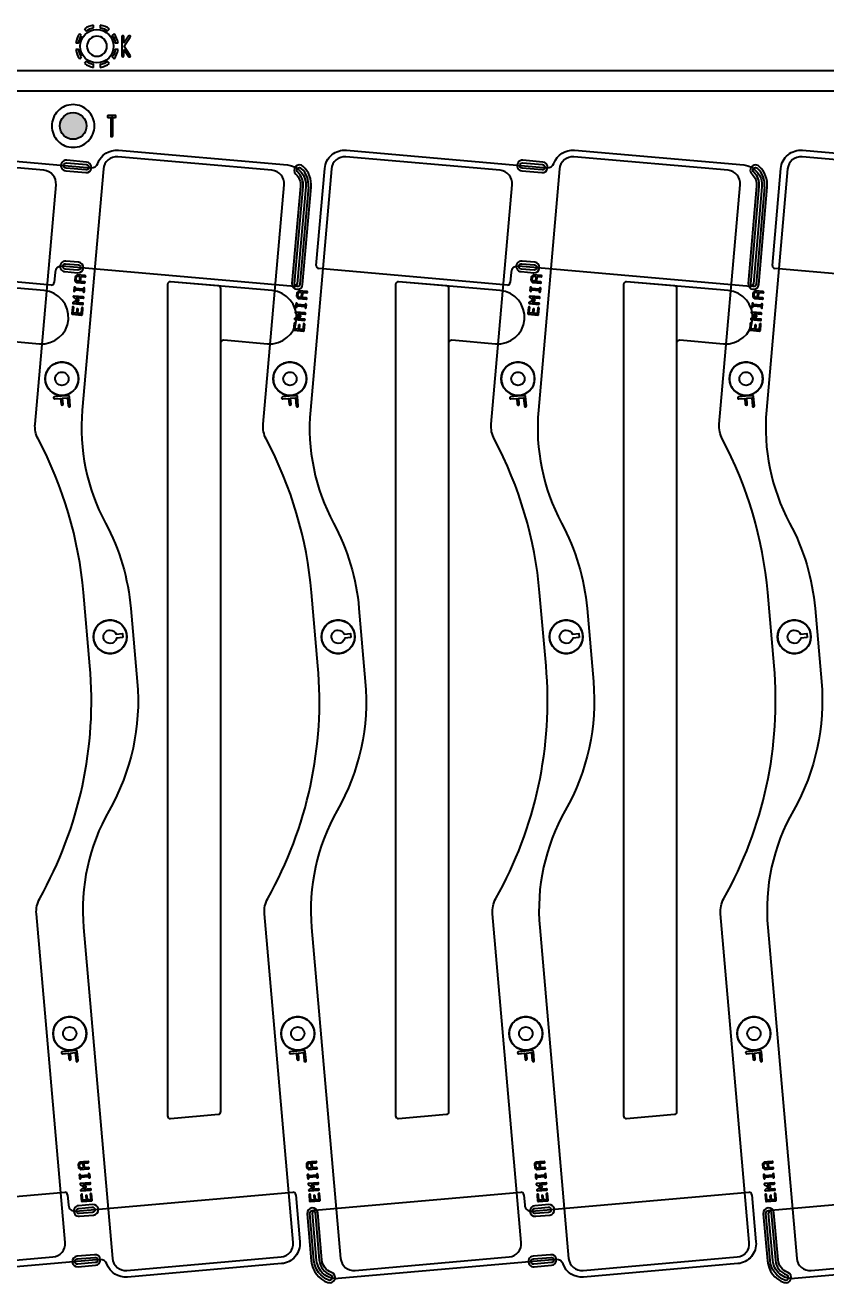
# Model space of a CAD drawing. Extents: x 2864 to 3941, y 2420 to 3182.
# Drawn here: x 3694.5 to 3754.6, y 2749.1 to 2843.4 of the extents above; entities that cross this region are included whole.
import ezdxf

# ---------------------------------------------------------------- set-up
doc = ezdxf.new("R2010")
doc.units = 0
for name, color, linetype in [('ada-b', 3, 'Continuous'), ('btr2_panel', 7, 'Continuous'), ('emi-panel', 2, 'Continuous'), ('emia-block-b', 5, 'Continuous')]:
    doc.layers.add(name, color=color, linetype=linetype)
doc.styles.get("Standard").update_dxf_attribs({"font": 'simplex.shx', "height": 2.7})

msp = doc.modelspace()

# ---------------------------------------------------------------- hatches: boundary and pattern name
at = {"layer": 'emia-block-b', "linetype": 'Continuous'}
msp.add_hatch(color=256, dxfattribs=at).paths.add_polyline_path([(3699.13705, 2835.80378, 1), (3697.13705, 2835.80378, 1)])

# ---------------------------------------------------------------- linework, layer by layer
at = {"layer": 'ada-b', "linetype": 'Continuous'}
for points in [[(3688.11117, 2823.93619), (3688.11095, 2761.64439, 0.440004), (3688.32838, 2761.44516), (3691.92885, 2761.76016, 0.388891), (3692.11141, 2761.9594), (3692.11136, 2819.571, -0.440016), (3692.32878, 2819.77023), (3695.61135, 2819.48302, 1), (3695.95982, 2823.46784), (3688.32859, 2824.13542, 0.44002)], [(3705.21107, 2823.93618), (3705.21095, 2761.64439, 0.440004), (3705.42838, 2761.44516), (3709.02885, 2761.76016, 0.388891), (3709.21141, 2761.9594), (3709.21144, 2823.62126, 0.388895), (3709.02886, 2823.8205), (3705.42851, 2824.13544, 0.440063)], [(3705.21117, 2823.93619), (3705.21095, 2761.64439, 0.440004), (3705.42838, 2761.44516), (3709.02885, 2761.76016, 0.388891), (3709.21141, 2761.9594), (3709.21136, 2819.571, -0.440016), (3709.42878, 2819.77023), (3712.71135, 2819.48302, 1), (3713.05982, 2823.46784), (3705.42859, 2824.13542, 0.44002)], [(3722.31107, 2823.93618), (3722.31095, 2761.64439, 0.440004), (3722.52838, 2761.44516), (3726.12885, 2761.76016, 0.388891), (3726.31141, 2761.9594), (3726.31144, 2823.62126, 0.388895), (3726.12886, 2823.8205), (3722.52851, 2824.13544, 0.440063)], [(3722.31117, 2823.93619), (3722.31095, 2761.64439, 0.440004), (3722.52838, 2761.44516), (3726.12885, 2761.76016, 0.388891), (3726.31141, 2761.9594), (3726.31136, 2819.571, -0.440016), (3726.52878, 2819.77023), (3729.81135, 2819.48302, 1), (3730.15982, 2823.46784), (3722.52859, 2824.13542, 0.44002)], [(3739.41107, 2823.93618), (3739.41095, 2761.64439, 0.440004), (3739.62838, 2761.44516), (3743.22885, 2761.76016, 0.388891), (3743.41141, 2761.9594), (3743.41144, 2823.62126, 0.388895), (3743.22886, 2823.8205), (3739.62851, 2824.13544, 0.440063)], [(3739.41117, 2823.93619), (3739.41095, 2761.64439, 0.440004), (3739.62838, 2761.44516), (3743.22885, 2761.76016, 0.388891), (3743.41141, 2761.9594), (3743.41136, 2819.571, -0.440016), (3743.62878, 2819.77023), (3746.91135, 2819.48302, 1), (3747.25982, 2823.46784), (3739.62859, 2824.13542, 0.44002)]]:
    msp.add_lwpolyline(points, format="xyb", close=True, dxfattribs=at)
at = {"layer": 'btr2_panel'}
for p, q in [((3699.67299, 2843.15358), (3699.67299, 2843.35643)), ((3698.77217, 2842.57334), (3698.62873, 2842.71678)), ((3698.62874, 2840.83538), (3698.77217, 2840.97882))]:
    msp.add_line(p, q, dxfattribs=at)
at = {"layer": 'btr2_panel', "linetype": 'Continuous'}
for points in [[(3698.98229, 2843.07033), (3699.12573, 2842.9269, -0.106991), (3699.67299, 2843.15358)], [(3700.17299, 2843.35643), (3700.17299, 2843.15358, -0.106992), (3700.72025, 2842.9269), (3700.86368, 2843.07033)], [(3698.34264, 2842.02608), (3698.54549, 2842.02608, -0.106992), (3698.77217, 2842.57334)], [(3701.21724, 2842.71678), (3701.0738, 2842.57334, -0.106991), (3701.30048, 2842.02608), (3701.50333, 2842.02608)], [(3701.94032, 2842.01165), (3701.94032, 2842.491, 1), (3701.79032, 2842.491), (3701.79032, 2841.0506, 1), (3701.94032, 2841.0506), (3701.94032, 2841.52995)], [(3702.42375, 2841.09318), (3701.95642, 2841.7708), (3702.42375, 2842.44842, 1), (3702.30027, 2842.53358), (3701.94032, 2842.01165)], [(3698.77217, 2840.97882, -0.106993), (3698.54549, 2841.52608), (3698.34264, 2841.52608)], [(3701.50333, 2841.52608), (3701.30048, 2841.52608, -0.106992), (3701.0738, 2840.97882), (3701.21724, 2840.83538)], [(3701.94032, 2841.52995), (3702.30027, 2841.00802, 1), (3702.42375, 2841.09318)], [(3699.67299, 2840.19573), (3699.67299, 2840.39858, -0.106992), (3699.12573, 2840.62527), (3698.98229, 2840.48183)], [(3700.86368, 2840.48183), (3700.72025, 2840.62527, -0.106991), (3700.17299, 2840.39858), (3700.17299, 2840.19573)], [(3715.38262, 2832.77532, 1), (3714.83714, 2832.19013, -0.230922), (3715.18294, 2831.28954), (3714.54531, 2824.00177, 1), (3715.34226, 2823.93204), (3715.97989, 2831.21981)], [(3715.78065, 2831.23725), (3715.14303, 2823.94947, -1), (3714.74455, 2823.98434), (3715.38217, 2831.27211, 0.230923), (3714.97351, 2832.33643, -1), (3715.24625, 2832.62902)], [(3749.58262, 2832.77532, 1), (3749.03714, 2832.19013, -0.230922), (3749.38294, 2831.28954), (3748.74531, 2824.00177, 1), (3749.54226, 2823.93204), (3750.17989, 2831.21981)], [(3749.98065, 2831.23725), (3749.34303, 2823.94947, -1), (3748.94455, 2823.98434), (3749.58217, 2831.27211, 0.230923), (3749.17351, 2832.33643, -1), (3749.44625, 2832.62902)], [(3698.89481, 2822.99688), (3698.20234, 2823.05746, 0.743963), (3698.16649, 2822.96864), (3698.4341, 2822.75432)], [(3733.09481, 2822.99688), (3732.40234, 2823.05746, 0.743963), (3732.36649, 2822.96864), (3732.6341, 2822.75432)], [(3698.4341, 2822.75432), (3698.13333, 2822.58972, 0.74498), (3698.15335, 2822.49602), (3698.84569, 2822.43545, 1), (3698.85441, 2822.53507), (3698.32621, 2822.58128)], [(3698.32621, 2822.58128), (3698.5479, 2822.7026, 0.537055), (3698.55493, 2822.78567), (3698.35789, 2822.94347)], [(3698.35789, 2822.94347), (3698.8861, 2822.89726, 1), (3698.89481, 2822.99688)], [(3732.6341, 2822.75432), (3732.33333, 2822.58972, 0.74498), (3732.35335, 2822.49602), (3733.04569, 2822.43545, 1), (3733.05441, 2822.53507), (3732.52621, 2822.58128)], [(3732.52621, 2822.58128), (3732.7479, 2822.7026, 0.537055), (3732.75493, 2822.78567), (3732.55789, 2822.94347)], [(3732.55789, 2822.94347), (3733.0861, 2822.89726, 1), (3733.09481, 2822.99688)], [(3715.06602, 2821.55512), (3714.76525, 2821.39052, 0.74498), (3714.78527, 2821.29681), (3715.47761, 2821.23624, 1), (3715.48633, 2821.33586), (3714.95812, 2821.38207)], [(3715.52673, 2821.79767), (3714.83426, 2821.85825, 0.743963), (3714.7984, 2821.76944), (3715.06602, 2821.55512)], [(3714.95812, 2821.38207), (3715.17982, 2821.5034, 0.537055), (3715.18685, 2821.58646), (3714.98981, 2821.74427)], [(3714.98981, 2821.74427), (3715.51802, 2821.69805, 1), (3715.52673, 2821.79767)], [(3749.26602, 2821.55512), (3748.96525, 2821.39052, 0.74498), (3748.98527, 2821.29681), (3749.67761, 2821.23624, 1), (3749.68633, 2821.33586), (3749.15812, 2821.38207)], [(3749.72673, 2821.79767), (3749.03426, 2821.85825, 0.743963), (3748.9984, 2821.76944), (3749.26602, 2821.55512)], [(3749.15812, 2821.38207), (3749.37982, 2821.5034, 0.537055), (3749.38685, 2821.58646), (3749.18981, 2821.74427)], [(3749.18981, 2821.74427), (3749.71802, 2821.69805, 1), (3749.72673, 2821.79767)], [(3698.87226, 2756.48874), (3699.40047, 2756.53495, 1), (3699.39175, 2756.63457), (3698.69916, 2756.57398, 0.743044), (3698.67939, 2756.4803), (3698.98016, 2756.3157)], [(3698.98016, 2756.3157), (3698.71258, 2756.10141, 0.742511), (3698.74815, 2756.01254), (3699.44087, 2756.07314)], [(3698.90395, 2756.12655), (3699.1011, 2756.28445, 0.53607), (3699.09396, 2756.36742), (3698.87226, 2756.48874)], [(3699.44087, 2756.07314, 1), (3699.43216, 2756.17276), (3698.90395, 2756.12655)], [(3715.97226, 2756.48874), (3716.50047, 2756.53495, 1), (3716.49175, 2756.63457), (3715.79916, 2756.57398, 0.743044), (3715.77939, 2756.4803), (3716.08016, 2756.3157)], [(3716.08016, 2756.3157), (3715.81258, 2756.10141, 0.742511), (3715.84815, 2756.01254), (3716.54087, 2756.07314)], [(3716.00395, 2756.12655), (3716.2011, 2756.28445, 0.53607), (3716.19396, 2756.36742), (3715.97226, 2756.48874)], [(3716.54087, 2756.07314, 1), (3716.53216, 2756.17276), (3716.00395, 2756.12655)], [(3733.07226, 2756.48874), (3733.60047, 2756.53495, 1), (3733.59175, 2756.63457), (3732.89916, 2756.57398, 0.743044), (3732.87939, 2756.4803), (3733.18016, 2756.3157)], [(3733.18016, 2756.3157), (3732.91258, 2756.10141, 0.742511), (3732.94815, 2756.01254), (3733.64087, 2756.07314)], [(3733.10395, 2756.12655), (3733.3011, 2756.28445, 0.53607), (3733.29396, 2756.36742), (3733.07226, 2756.48874)], [(3733.64087, 2756.07314, 1), (3733.63216, 2756.17276), (3733.10395, 2756.12655)], [(3750.17226, 2756.48874), (3750.70047, 2756.53495, 1), (3750.69175, 2756.63457), (3749.99916, 2756.57398, 0.743044), (3749.97939, 2756.4803), (3750.28016, 2756.3157)], [(3750.28016, 2756.3157), (3750.01258, 2756.10141, 0.742511), (3750.04815, 2756.01254), (3750.74087, 2756.07314)], [(3750.20395, 2756.12655), (3750.4011, 2756.28445, 0.53607), (3750.39396, 2756.36742), (3750.17226, 2756.48874)], [(3750.74087, 2756.07314, 1), (3750.73216, 2756.17276), (3750.20395, 2756.12655)], [(3717.51338, 2749.90665, -0.291712), (3716.79289, 2750.84476), (3716.48333, 2754.38308, 1), (3715.68637, 2754.31336), (3715.99593, 2750.77504, 0.291712), (3717.24042, 2749.15466)], [(3717.30866, 2749.34265, -0.291711), (3716.19517, 2750.79247), (3715.88561, 2754.33079, -1), (3716.28409, 2754.36565), (3716.59365, 2750.82733, 0.29171), (3717.44514, 2749.71865)], [(3751.71338, 2749.90665, -0.291712), (3750.99289, 2750.84476), (3750.68333, 2754.38308, 1), (3749.88637, 2754.31336), (3750.19593, 2750.77504, 0.291712), (3751.44042, 2749.15466)], [(3751.50866, 2749.34265, -0.291711), (3750.39517, 2750.79247), (3750.08561, 2754.33079, -1), (3750.48409, 2754.36565), (3750.79365, 2750.82733, 0.29171), (3751.64514, 2749.71865)]]:
    msp.add_lwpolyline(points, format="xyb", dxfattribs=at)
for points in [[(3700.67299, 2841.77608, 0.414216), (3699.92299, 2842.52608, 0.414216), (3699.17299, 2841.77608, 0.414216), (3699.92299, 2841.02608, 0.414216)], [(3699.737, 2835.80378, 0.414214), (3698.13705, 2837.40373, 0.414214), (3696.53711, 2835.80378, 0.414214), (3698.13705, 2834.20384, 0.414214)], [(3701.27608, 2836.4437, 1), (3701.27608, 2836.5937), (3701.02773, 2836.5937), (3700.77939, 2836.5937, 1), (3700.77939, 2836.4437), (3700.95273, 2836.4437), (3700.95273, 2835.0783, 1), (3701.10273, 2835.0783), (3701.10273, 2836.4437)], [(3699.39314, 2795.36326), (3698.9138, 2800.84219, 0.100411), (3695.50956, 2812.35816, -0.144694), (3695.28408, 2813.46939), (3696.85277, 2831.39735, 0.414156), (3695.94368, 2832.48063), (3684.38785, 2833.49181, 0.414232), (3683.30449, 2832.58284), (3681.72298, 2814.5068, 0.145892), (3683.45809, 2806.05497, -0.101585), (3685.36563, 2799.65688), (3685.84497, 2794.17795, -0.152268), (3683.73706, 2784.52368, 0.152268), (3681.82, 2775.74205), (3683.98756, 2750.96678, 0.414215), (3685.07091, 2750.05774), (3696.62669, 2751.06875, 0.414215), (3697.53573, 2752.15209), (3695.3817, 2776.77275, -0.151039), (3695.63076, 2777.92738, 0.151026)], [(3716.49314, 2795.36326), (3716.0138, 2800.84219, 0.100411), (3712.60956, 2812.35816, -0.144694), (3712.38408, 2813.46939), (3713.95277, 2831.39735, 0.414156), (3713.04368, 2832.48063), (3701.48785, 2833.49181, 0.414232), (3700.40449, 2832.58284), (3698.82298, 2814.5068, 0.145892), (3700.55809, 2806.05497, -0.101585), (3702.46563, 2799.65688), (3702.94497, 2794.17795, -0.152268), (3700.83706, 2784.52368, 0.152268), (3698.92, 2775.74205), (3701.08756, 2750.96678, 0.414215), (3702.17091, 2750.05774), (3713.72669, 2751.06875, 0.414215), (3714.63573, 2752.15209), (3712.4817, 2776.77275, -0.151039), (3712.73076, 2777.92738, 0.151026)], [(3733.59314, 2795.36326), (3733.1138, 2800.84219, 0.100411), (3729.70956, 2812.35816, -0.144694), (3729.48408, 2813.46939), (3731.05277, 2831.39735, 0.414156), (3730.14368, 2832.48063), (3718.58785, 2833.49181, 0.414232), (3717.50449, 2832.58284), (3715.92298, 2814.5068, 0.145892), (3717.65809, 2806.05497, -0.101585), (3719.56563, 2799.65688), (3720.04497, 2794.17795, -0.152268), (3717.93706, 2784.52368, 0.152268), (3716.02, 2775.74205), (3718.18756, 2750.96678, 0.414215), (3719.27091, 2750.05774), (3730.82669, 2751.06875, 0.414215), (3731.73573, 2752.15209), (3729.5817, 2776.77275, -0.151039), (3729.83076, 2777.92738, 0.151026)], [(3750.69314, 2795.36326), (3750.2138, 2800.84219, 0.100411), (3746.80956, 2812.35816, -0.144694), (3746.58408, 2813.46939), (3748.15277, 2831.39735, 0.414156), (3747.24368, 2832.48063), (3735.68785, 2833.49181, 0.414232), (3734.60449, 2832.58284), (3733.02298, 2814.5068, 0.145892), (3734.75809, 2806.05497, -0.101585), (3736.66563, 2799.65688), (3737.14497, 2794.17795, -0.152268), (3735.03706, 2784.52368, 0.152268), (3733.12, 2775.74205), (3735.28756, 2750.96678, 0.414215), (3736.37091, 2750.05774), (3747.92669, 2751.06875, 0.414215), (3748.83573, 2752.15209), (3746.6817, 2776.77275, -0.151039), (3746.93076, 2777.92738, 0.151026)], [(3767.79314, 2795.36326), (3767.3138, 2800.84219, 0.100411), (3763.90956, 2812.35816, -0.144694), (3763.68408, 2813.46939), (3765.25277, 2831.39735, 0.414156), (3764.34368, 2832.48063), (3752.78785, 2833.49181, 0.414232), (3751.70449, 2832.58284), (3750.12298, 2814.5068, 0.145892), (3751.85809, 2806.05497, -0.101585), (3753.76563, 2799.65688), (3754.24497, 2794.17795, -0.152268), (3752.13706, 2784.52368, 0.152268), (3750.22, 2775.74205), (3752.38756, 2750.96678, 0.414215), (3753.47091, 2750.05774), (3765.02669, 2751.06875, 0.414215), (3765.93573, 2752.15209), (3763.7817, 2776.77275, -0.151039), (3764.03076, 2777.92738, 0.151026)], [(3699.14764, 2833.10371), (3697.65492, 2833.23433, 1), (3697.58519, 2832.43738), (3699.07791, 2832.30676, 1)], [(3699.13021, 2832.90447, -1), (3699.09534, 2832.506), (3697.60262, 2832.63662, -1), (3697.63749, 2833.03509)], [(3733.34764, 2833.10371), (3731.85492, 2833.23433, 1), (3731.78519, 2832.43738), (3733.27791, 2832.30676, 1)], [(3733.33021, 2832.90447, -1), (3733.29534, 2832.506), (3731.80262, 2832.63662, -1), (3731.83749, 2833.03509)], [(3698.54565, 2825.60209), (3697.59469, 2825.68528, 1), (3697.52497, 2824.88833), (3698.47593, 2824.80514, 1)], [(3698.52822, 2825.40286, -1), (3698.49336, 2825.00438), (3697.5424, 2825.08756, -1), (3697.57726, 2825.48604)], [(3732.74565, 2825.60209), (3731.79469, 2825.68528, 1), (3731.72497, 2824.88833), (3732.67593, 2824.80514, 1)], [(3732.72822, 2825.40286, -1), (3732.69336, 2825.00438), (3731.7424, 2825.08756, -1), (3731.77726, 2825.48604)], [(3699.03426, 2824.59079), (3698.457, 2824.64129, 0.200133), (3698.42034, 2824.62964), (3698.29512, 2824.52457, 0.200125), (3698.27728, 2824.49049), (3698.25708, 2824.25958, 0.200109), (3698.26873, 2824.22292), (3698.3738, 2824.0977, 0.200125), (3698.40788, 2824.07986), (3698.98514, 2824.02936, 1), (3698.99386, 2824.12898), (3698.69731, 2824.15492), (3698.729, 2824.51711), (3699.02555, 2824.49117, 1)], [(3733.23426, 2824.59079), (3732.657, 2824.64129, 0.200133), (3732.62034, 2824.62964), (3732.49512, 2824.52457, 0.200125), (3732.47728, 2824.49049), (3732.45708, 2824.25958, 0.200109), (3732.46873, 2824.22292), (3732.5738, 2824.0977, 0.200125), (3732.60788, 2824.07986), (3733.18514, 2824.02936, 1), (3733.19386, 2824.12898), (3732.89731, 2824.15492), (3732.929, 2824.51711), (3733.22555, 2824.49117, 1)], [(3698.99989, 2823.62421, 1), (3698.90027, 2823.63293), (3698.89453, 2823.56729), (3698.30143, 2823.61917), (3698.30717, 2823.68482, 1), (3698.20756, 2823.69353), (3698.18735, 2823.46263, 1), (3698.28697, 2823.45391), (3698.29272, 2823.51955), (3698.88581, 2823.46767), (3698.88007, 2823.40202, 1), (3698.97969, 2823.39331)], [(3715.66618, 2823.39158), (3715.08892, 2823.44209, 0.200133), (3715.05225, 2823.43044), (3714.92703, 2823.32537, 0.200125), (3714.9092, 2823.29128), (3714.889, 2823.06038, 0.200109), (3714.90065, 2823.02371), (3715.00571, 2822.89849, 0.200125), (3715.0398, 2822.88066), (3715.61706, 2822.83015, 1), (3715.62578, 2822.92977), (3715.32923, 2822.95572), (3715.36092, 2823.31791), (3715.65747, 2823.29196, 1)], [(3733.19989, 2823.62421, 1), (3733.10027, 2823.63293), (3733.09453, 2823.56729), (3732.50143, 2823.61917), (3732.50717, 2823.68482, 1), (3732.40756, 2823.69353), (3732.38735, 2823.46263, 1), (3732.48697, 2823.45391), (3732.49272, 2823.51955), (3733.08581, 2823.46767), (3733.08007, 2823.40202, 1), (3733.17969, 2823.39331)], [(3749.86618, 2823.39158), (3749.28892, 2823.44209, 0.200133), (3749.25225, 2823.43044), (3749.12703, 2823.32537, 0.200125), (3749.1092, 2823.29128), (3749.089, 2823.06038, 0.200109), (3749.10065, 2823.02371), (3749.20571, 2822.89849, 0.200125), (3749.2398, 2822.88066), (3749.81706, 2822.83015, 1), (3749.82578, 2822.92977), (3749.52923, 2822.95572), (3749.56092, 2823.31791), (3749.85747, 2823.29196, 1)], [(3698.87054, 2822.14575, 1), (3698.77092, 2822.15447), (3698.73488, 2821.74247), (3698.48814, 2821.76405), (3698.51408, 2822.0606, 1), (3698.41446, 2822.06932), (3698.38852, 2821.77277), (3698.14178, 2821.79435), (3698.17783, 2822.20636, 1), (3698.07821, 2822.21507), (3698.0378, 2821.75326, 0.414255), (3698.08326, 2821.69909), (3698.77597, 2821.63849, 0.414249), (3698.83014, 2821.68394)], [(3715.63181, 2822.42501, 1), (3715.53219, 2822.43372), (3715.52644, 2822.36808), (3714.93335, 2822.41997), (3714.93909, 2822.48561, 1), (3714.83947, 2822.49433), (3714.81927, 2822.26342, 1), (3714.91889, 2822.2547), (3714.92463, 2822.32035), (3715.51773, 2822.26846), (3715.51198, 2822.20282, 1), (3715.6116, 2822.1941)], [(3733.07054, 2822.14575, 1), (3732.97092, 2822.15447), (3732.93488, 2821.74247), (3732.68814, 2821.76405), (3732.71408, 2822.0606, 1), (3732.61446, 2822.06932), (3732.58852, 2821.77277), (3732.34178, 2821.79435), (3732.37783, 2822.20636, 1), (3732.27821, 2822.21507), (3732.2378, 2821.75326, 0.414255), (3732.28326, 2821.69909), (3732.97597, 2821.63849, 0.414249), (3733.03014, 2821.68394)], [(3749.83181, 2822.42501, 1), (3749.73219, 2822.43372), (3749.72644, 2822.36808), (3749.13335, 2822.41997), (3749.13909, 2822.48561, 1), (3749.03947, 2822.49433), (3749.01927, 2822.26342, 1), (3749.11889, 2822.2547), (3749.12463, 2822.32035), (3749.71773, 2822.26846), (3749.71198, 2822.20282, 1), (3749.8116, 2822.1941)], [(3715.50246, 2820.94655, 1), (3715.40284, 2820.95526), (3715.3668, 2820.54326), (3715.12006, 2820.56485), (3715.146, 2820.8614, 1), (3715.04638, 2820.87011), (3715.02044, 2820.57356), (3714.7737, 2820.59515), (3714.80974, 2821.00715, 1), (3714.71013, 2821.01587), (3714.66972, 2820.55406, 0.414255), (3714.71517, 2820.49989), (3715.40789, 2820.43929, 0.414249), (3715.46206, 2820.48474)], [(3749.70246, 2820.94655, 1), (3749.60284, 2820.95526), (3749.5668, 2820.54326), (3749.32006, 2820.56485), (3749.346, 2820.8614, 1), (3749.24638, 2820.87011), (3749.22044, 2820.57356), (3748.9737, 2820.59515), (3749.00974, 2821.00715, 1), (3748.91013, 2821.01587), (3748.86972, 2820.55406, 0.414255), (3748.91517, 2820.49989), (3749.60789, 2820.43929, 0.414249), (3749.66206, 2820.48474)], [(3698.5417, 2816.86706, 0.414215), (3697.2917, 2818.11706, 0.414215), (3696.0417, 2816.86706, 0.414215), (3697.2917, 2815.61706, 0.414215)], [(3697.7917, 2816.86706, -0.414217), (3697.2917, 2816.36706, -0.414217), (3696.7917, 2816.86706, -0.414217), (3697.2917, 2817.36706, -0.414217)], [(3715.6417, 2816.86706, 0.414215), (3714.3917, 2818.11706, 0.414215), (3713.1417, 2816.86706, 0.414215), (3714.3917, 2815.61706, 0.414215)], [(3714.8917, 2816.86706, -0.414217), (3714.3917, 2816.36706, -0.414217), (3713.8917, 2816.86706, -0.414217), (3714.3917, 2817.36706, -0.414217)], [(3732.7417, 2816.86706, 0.414215), (3731.4917, 2818.11706, 0.414215), (3730.2417, 2816.86706, 0.414215), (3731.4917, 2815.61706, 0.414215)], [(3731.9917, 2816.86706, -0.414217), (3731.4917, 2816.36706, -0.414217), (3730.9917, 2816.86706, -0.414217), (3731.4917, 2817.36706, -0.414217)], [(3749.8417, 2816.86706, 0.414215), (3748.5917, 2818.11706, 0.414215), (3747.3417, 2816.86706, 0.414215), (3748.5917, 2815.61706, 0.414215)], [(3749.0917, 2816.86706, -0.414217), (3748.5917, 2816.36706, -0.414217), (3748.0917, 2816.86706, -0.414217), (3748.5917, 2817.36706, -0.414217)], [(3697.91839, 2814.83543), (3697.85779, 2815.52815, 0.414234), (3697.77653, 2815.59633), (3697.25744, 2815.55091), (3697.25655, 2815.55083), (3696.73746, 2815.50542, 1), (3696.75053, 2815.35599), (3697.19535, 2815.39491), (3697.23427, 2814.95008, 1), (3697.3837, 2814.96316), (3697.34478, 2815.40798), (3697.71489, 2815.44036), (3697.76896, 2814.82236, 1)], [(3715.01839, 2814.83543), (3714.95779, 2815.52815, 0.414234), (3714.87653, 2815.59633), (3714.35744, 2815.55091), (3714.35655, 2815.55083), (3713.83746, 2815.50542, 1), (3713.85053, 2815.35599), (3714.29535, 2815.39491), (3714.33427, 2814.95008, 1), (3714.4837, 2814.96316), (3714.44478, 2815.40798), (3714.81489, 2815.44036), (3714.86896, 2814.82236, 1)], [(3732.11839, 2814.83543), (3732.05779, 2815.52815, 0.414234), (3731.97653, 2815.59633), (3731.45744, 2815.55091), (3731.45655, 2815.55083), (3730.93746, 2815.50542, 1), (3730.95053, 2815.35599), (3731.39535, 2815.39491), (3731.43427, 2814.95008, 1), (3731.5837, 2814.96316), (3731.54478, 2815.40798), (3731.91489, 2815.44036), (3731.96896, 2814.82236, 1)], [(3749.21839, 2814.83543), (3749.15779, 2815.52815, 0.414234), (3749.07653, 2815.59633), (3748.55744, 2815.55091), (3748.55655, 2815.55083), (3748.03746, 2815.50542, 1), (3748.05053, 2815.35599), (3748.49535, 2815.39491), (3748.53427, 2814.95008, 1), (3748.6837, 2814.96316), (3748.64478, 2815.40798), (3749.01489, 2815.44036), (3749.06896, 2814.82236, 1)], [(3702.15926, 2797.53616, 0.414215), (3700.90926, 2798.78616, 0.414215), (3699.65926, 2797.53616, 0.414215), (3700.90926, 2796.28616, 0.414215)], [(3719.25926, 2797.53616, 0.414215), (3718.00926, 2798.78616, 0.414215), (3716.75926, 2797.53616, 0.414215), (3718.00926, 2796.28616, 0.414215)], [(3736.35926, 2797.53616, 0.414215), (3735.10926, 2798.78616, 0.414215), (3733.85926, 2797.53616, 0.414215), (3735.10926, 2796.28616, 0.414215)], [(3753.45926, 2797.53616, 0.414215), (3752.20926, 2798.78616, 0.414215), (3750.95926, 2797.53616, 0.414215), (3752.20926, 2796.28616, 0.414215)], [(3701.86986, 2797.46963), (3701.39749, 2797.4283, -0.351876), (3700.90926, 2797.03616, -0.414217), (3700.40926, 2797.53616, -0.414217), (3700.90926, 2798.03616, -0.303552), (3701.37134, 2797.72716), (3701.84371, 2797.76849)], [(3718.96986, 2797.46963), (3718.49749, 2797.4283, -0.351876), (3718.00926, 2797.03616, -0.414217), (3717.50926, 2797.53616, -0.414217), (3718.00926, 2798.03616, -0.303552), (3718.47134, 2797.72716), (3718.94371, 2797.76849)], [(3736.06986, 2797.46963), (3735.59749, 2797.4283, -0.351876), (3735.10926, 2797.03616, -0.414217), (3734.60926, 2797.53616, -0.414217), (3735.10926, 2798.03616, -0.303552), (3735.57134, 2797.72716), (3736.04371, 2797.76849)], [(3753.16986, 2797.46963), (3752.69749, 2797.4283, -0.351876), (3752.20926, 2797.03616, -0.414217), (3751.70926, 2797.53616, -0.414217), (3752.20926, 2798.03616, -0.303552), (3752.67134, 2797.72716), (3753.14371, 2797.76849)], [(3699.12874, 2767.8082, 0.414215), (3697.87874, 2769.0582, 0.414215), (3696.62874, 2767.8082, 0.414215), (3697.87874, 2766.5582, 0.414215)], [(3716.22874, 2767.8082, 0.414215), (3714.97874, 2769.0582, 0.414215), (3713.72874, 2767.8082, 0.414215), (3714.97874, 2766.5582, 0.414215)], [(3733.32874, 2767.8082, 0.414215), (3732.07874, 2769.0582, 0.414215), (3730.82874, 2767.8082, 0.414215), (3732.07874, 2766.5582, 0.414215)], [(3750.42874, 2767.8082, 0.414215), (3749.17874, 2769.0582, 0.414215), (3747.92874, 2767.8082, 0.414215), (3749.17874, 2766.5582, 0.414215)], [(3698.37874, 2767.8082, -0.414217), (3697.87874, 2767.3082, -0.414217), (3697.37874, 2767.8082, -0.414217), (3697.87874, 2768.3082, -0.414217)], [(3715.47874, 2767.8082, -0.414217), (3714.97874, 2767.3082, -0.414217), (3714.47874, 2767.8082, -0.414217), (3714.97874, 2768.3082, -0.414217)], [(3732.57874, 2767.8082, -0.414217), (3732.07874, 2767.3082, -0.414217), (3731.57874, 2767.8082, -0.414217), (3732.07874, 2768.3082, -0.414217)], [(3749.67874, 2767.8082, -0.414217), (3749.17874, 2767.3082, -0.414217), (3748.67874, 2767.8082, -0.414217), (3749.17874, 2768.3082, -0.414217)], [(3698.50542, 2765.77658), (3698.44482, 2766.46929, 0.414234), (3698.36357, 2766.53747), (3697.84448, 2766.49206), (3697.84358, 2766.49198), (3697.32449, 2766.44656, 1), (3697.33756, 2766.29713), (3697.78239, 2766.33605), (3697.8213, 2765.89123, 1), (3697.97073, 2765.9043), (3697.93182, 2766.34912), (3698.30193, 2766.3815), (3698.35599, 2765.7635, 1)], [(3715.60542, 2765.77658), (3715.54482, 2766.46929, 0.414234), (3715.46357, 2766.53747), (3714.94448, 2766.49206), (3714.94358, 2766.49198), (3714.42449, 2766.44656, 1), (3714.43756, 2766.29713), (3714.88239, 2766.33605), (3714.9213, 2765.89123, 1), (3715.07073, 2765.9043), (3715.03182, 2766.34912), (3715.40193, 2766.3815), (3715.45599, 2765.7635, 1)], [(3732.70542, 2765.77658), (3732.64482, 2766.46929, 0.414234), (3732.56357, 2766.53747), (3732.04448, 2766.49206), (3732.04358, 2766.49198), (3731.52449, 2766.44656, 1), (3731.53756, 2766.29713), (3731.98239, 2766.33605), (3732.0213, 2765.89123, 1), (3732.17073, 2765.9043), (3732.13182, 2766.34912), (3732.50193, 2766.3815), (3732.55599, 2765.7635, 1)], [(3749.80542, 2765.77658), (3749.74482, 2766.46929, 0.414234), (3749.66357, 2766.53747), (3749.14448, 2766.49206), (3749.14358, 2766.49198), (3748.62449, 2766.44656, 1), (3748.63756, 2766.29713), (3749.08239, 2766.33605), (3749.1213, 2765.89123, 1), (3749.27073, 2765.9043), (3749.23182, 2766.34912), (3749.60193, 2766.3815), (3749.65599, 2765.7635, 1)], [(3699.30142, 2757.66705, 1), (3699.29271, 2757.76667), (3698.99616, 2757.74073), (3698.96447, 2758.10292), (3699.26102, 2758.12887, 1), (3699.2523, 2758.22849), (3698.90608, 2758.1982), (3698.90581, 2758.19817), (3698.67523, 2758.178, 0.2), (3698.64109, 2758.16031), (3698.53574, 2758.03476, 0.199997), (3698.52425, 2757.99807), (3698.54442, 2757.76755, 0.2), (3698.56211, 2757.73341), (3698.68766, 2757.62806, 0.199997), (3698.72435, 2757.61657), (3698.9547, 2757.63672), (3698.95542, 2757.63678)], [(3716.40142, 2757.66705, 1), (3716.39271, 2757.76667), (3716.09616, 2757.74073), (3716.06447, 2758.10292), (3716.36102, 2758.12887, 1), (3716.3523, 2758.22849), (3716.00608, 2758.1982), (3716.00581, 2758.19817), (3715.77523, 2758.178, 0.2), (3715.74109, 2758.16031), (3715.63574, 2758.03476, 0.199997), (3715.62425, 2757.99807), (3715.64442, 2757.76755, 0.2), (3715.66211, 2757.73341), (3715.78766, 2757.62806, 0.199997), (3715.82435, 2757.61657), (3716.0547, 2757.63672), (3716.05542, 2757.63678)], [(3733.50142, 2757.66705, 1), (3733.49271, 2757.76667), (3733.19616, 2757.74073), (3733.16447, 2758.10292), (3733.46102, 2758.12887, 1), (3733.4523, 2758.22849), (3733.10608, 2758.1982), (3733.10581, 2758.19817), (3732.87523, 2758.178, 0.2), (3732.84109, 2758.16031), (3732.73574, 2758.03476, 0.199997), (3732.72425, 2757.99807), (3732.74442, 2757.76755, 0.2), (3732.76211, 2757.73341), (3732.88766, 2757.62806, 0.199997), (3732.92435, 2757.61657), (3733.1547, 2757.63672), (3733.15542, 2757.63678)], [(3750.60142, 2757.66705, 1), (3750.59271, 2757.76667), (3750.29616, 2757.74073), (3750.26447, 2758.10292), (3750.56102, 2758.12887, 1), (3750.5523, 2758.22849), (3750.20608, 2758.1982), (3750.20581, 2758.19817), (3749.97523, 2758.178, 0.2), (3749.94109, 2758.16031), (3749.83574, 2758.03476, 0.199997), (3749.82425, 2757.99807), (3749.84442, 2757.76755, 0.2), (3749.86211, 2757.73341), (3749.98766, 2757.62806, 0.199997), (3750.02435, 2757.61657), (3750.2547, 2757.63672), (3750.25542, 2757.63678)], [(3699.4065, 2757.03972), (3699.3863, 2757.27063, 1), (3699.28668, 2757.26191), (3699.29242, 2757.19627), (3698.69932, 2757.14438), (3698.69358, 2757.21002, 1), (3698.59396, 2757.20131), (3698.60405, 2757.08596), (3698.60407, 2757.08575), (3698.61416, 2756.9704, 1), (3698.71378, 2756.97911), (3698.70804, 2757.04476), (3699.30114, 2757.09665), (3699.30688, 2757.031, 1)], [(3716.5065, 2757.03972), (3716.4863, 2757.27063, 1), (3716.38668, 2757.26191), (3716.39242, 2757.19627), (3715.79932, 2757.14438), (3715.79358, 2757.21002, 1), (3715.69396, 2757.20131), (3715.70405, 2757.08596), (3715.70407, 2757.08575), (3715.71416, 2756.9704, 1), (3715.81378, 2756.97911), (3715.80804, 2757.04476), (3716.40114, 2757.09665), (3716.40688, 2757.031, 1)], [(3733.6065, 2757.03972), (3733.5863, 2757.27063, 1), (3733.48668, 2757.26191), (3733.49242, 2757.19627), (3732.89932, 2757.14438), (3732.89358, 2757.21002, 1), (3732.79396, 2757.20131), (3732.80405, 2757.08596), (3732.80407, 2757.08575), (3732.81416, 2756.9704, 1), (3732.91378, 2756.97911), (3732.90804, 2757.04476), (3733.50114, 2757.09665), (3733.50688, 2757.031, 1)], [(3750.7065, 2757.03972), (3750.6863, 2757.27063, 1), (3750.58668, 2757.26191), (3750.59242, 2757.19627), (3749.99932, 2757.14438), (3749.99358, 2757.21002, 1), (3749.89396, 2757.20131), (3749.90405, 2757.08596), (3749.90407, 2757.08575), (3749.91416, 2756.9704, 1), (3750.01378, 2756.97911), (3750.00804, 2757.04476), (3750.60114, 2757.09665), (3750.60688, 2757.031, 1)], [(3699.55605, 2755.33035), (3699.51565, 2755.79217, 1), (3699.41603, 2755.78345), (3699.45207, 2755.37145), (3699.20533, 2755.34986), (3699.17939, 2755.64641, 1), (3699.07977, 2755.6377), (3699.10571, 2755.34115), (3698.85897, 2755.31956), (3698.82293, 2755.73156, 1), (3698.72331, 2755.72285), (3698.76371, 2755.26103, 0.414255), (3698.81788, 2755.21558), (3699.5106, 2755.27619, 0.414255)], [(3716.65605, 2755.33035), (3716.61565, 2755.79217, 1), (3716.51603, 2755.78345), (3716.55207, 2755.37145), (3716.30533, 2755.34986), (3716.27939, 2755.64641, 1), (3716.17977, 2755.6377), (3716.20571, 2755.34115), (3715.95897, 2755.31956), (3715.92293, 2755.73156, 1), (3715.82331, 2755.72285), (3715.86371, 2755.26103, 0.414255), (3715.91788, 2755.21558), (3716.6106, 2755.27619, 0.414255)], [(3733.75605, 2755.33035), (3733.71565, 2755.79217, 1), (3733.61603, 2755.78345), (3733.65207, 2755.37145), (3733.40533, 2755.34986), (3733.37939, 2755.64641, 1), (3733.27977, 2755.6377), (3733.30571, 2755.34115), (3733.05897, 2755.31956), (3733.02293, 2755.73156, 1), (3732.92331, 2755.72285), (3732.96371, 2755.26103, 0.414255), (3733.01788, 2755.21558), (3733.7106, 2755.27619, 0.414255)], [(3750.85605, 2755.33035), (3750.81565, 2755.79217, 1), (3750.71603, 2755.78345), (3750.75207, 2755.37145), (3750.50533, 2755.34986), (3750.47939, 2755.64641, 1), (3750.37977, 2755.6377), (3750.40571, 2755.34115), (3750.15897, 2755.31956), (3750.12293, 2755.73156, 1), (3750.02331, 2755.72285), (3750.06371, 2755.26103, 0.414255), (3750.11788, 2755.21558), (3750.8106, 2755.27619, 0.414255)], [(3699.6668, 2754.20712, 1), (3699.59707, 2755.00407), (3698.54765, 2754.91226, 1), (3698.61737, 2754.11531)], [(3699.58135, 2754.40041), (3698.59994, 2754.31454, -1), (3698.56508, 2754.71302), (3699.54649, 2754.79889, -1)], [(3733.8668, 2754.20712, 1), (3733.79707, 2755.00407), (3732.74765, 2754.91226, 1), (3732.81737, 2754.11531)], [(3733.78135, 2754.40041), (3732.79994, 2754.31454, -1), (3732.76508, 2754.71302), (3733.74649, 2754.79889, -1)], [(3699.81079, 2750.44388, 1), (3699.74107, 2751.24083), (3698.43389, 2751.12647, 1), (3698.50362, 2750.32951)], [(3699.79336, 2750.64311), (3698.48618, 2750.52875, -1), (3698.45132, 2750.92723), (3699.7585, 2751.04159, -1)], [(3734.01079, 2750.44388, 1), (3733.94107, 2751.24083), (3732.63389, 2751.12647, 1), (3732.70362, 2750.32951)], [(3733.99336, 2750.64311), (3732.68618, 2750.52875, -1), (3732.65132, 2750.92723), (3733.9585, 2751.04159, -1)]]:
    msp.add_lwpolyline(points, format="xyb", close=True, dxfattribs=at)
for points in [[(3781.30014, 2838.42608), (3781.30014, 2839.92608), (3551.13322, 2839.92608), (3551.13322, 2838.42608)], [(3698.62938, 2824.52583), (3698.59769, 2824.16364), (3698.43723, 2824.17768), (3698.3585, 2824.2715), (3698.37509, 2824.46114), (3698.46892, 2824.53987)], [(3732.82938, 2824.52583), (3732.79769, 2824.16364), (3732.63723, 2824.17768), (3732.5585, 2824.2715), (3732.57509, 2824.46114), (3732.66892, 2824.53987)], [(3715.2613, 2823.32662), (3715.22961, 2822.96443), (3715.06914, 2822.97847), (3714.99042, 2823.07229), (3715.00701, 2823.26194), (3715.10083, 2823.34066)], [(3749.4613, 2823.32662), (3749.42961, 2822.96443), (3749.26914, 2822.97847), (3749.19042, 2823.07229), (3749.20701, 2823.26194), (3749.30083, 2823.34066)], [(3698.89654, 2757.73201), (3698.73607, 2757.71798), (3698.64225, 2757.7967), (3698.62566, 2757.98634), (3698.70439, 2758.08017), (3698.86485, 2758.09421)], [(3715.99654, 2757.73201), (3715.83607, 2757.71798), (3715.74225, 2757.7967), (3715.72566, 2757.98634), (3715.80439, 2758.08017), (3715.96485, 2758.09421)], [(3733.09654, 2757.73201), (3732.93607, 2757.71798), (3732.84225, 2757.7967), (3732.82566, 2757.98634), (3732.90439, 2758.08017), (3733.06485, 2758.09421)], [(3750.19654, 2757.73201), (3750.03607, 2757.71798), (3749.94225, 2757.7967), (3749.92566, 2757.98634), (3750.00439, 2758.08017), (3750.16485, 2758.09421)]]:
    msp.add_lwpolyline(points, close=True, dxfattribs=at)
at = {"layer": 'btr2_panel'}
for centre, radius, start, end in [((3699.92298, 2841.77608), 1.6, 98.989222, 126.010598), ((3699.92299, 2841.77608), 1.6, 53.989402, 81.010778), ((3699.92299, 2841.77608), 1.6, 143.989402, 171.010778), ((3699.92299, 2841.77608), 1.6, 8.989222, 36.010598), ((3699.92299, 2841.77608), 1.6, 188.989389, 216.010785), ((3699.92299, 2841.77608), 1.6, 323.989402, 351.010778), ((3699.92299, 2841.77608), 1.6, 233.989373, 261.01066), ((3699.92299, 2841.77608), 1.6, 278.989222, 306.010598), ((3714.08703, 2831.38543), 1.70009, 354.999693, 47.011081), ((3714.08703, 2831.38543), 1.90009, 354.99966, 47.011099), ((3748.28703, 2831.38543), 1.70009, 354.999693, 47.011081), ((3748.28703, 2831.38543), 1.90009, 354.99966, 47.011099), ((3717.3769, 2749.53065), 0.4, 250.049936, 70.049936), ((3717.3769, 2749.53065), 0.2, 250.049936, 70.049936), ((3751.5769, 2749.53065), 0.4, 250.049936, 70.049936), ((3751.5769, 2749.53065), 0.2, 250.049936, 70.049936)]:
    msp.add_arc(centre, radius, start, end, dxfattribs=at)
at = {"layer": 'emi-panel'}
for p, q in [((3716.3688, 2825.33808), (3717.00637, 2832.62623)), ((3750.5688, 2825.33808), (3751.20637, 2832.62623)), ((3696.49655, 2823.88399), (3682.35061, 2825.12141)), ((3714.72712, 2823.78509), (3697.32376, 2825.30745)), ((3730.69655, 2823.88399), (3716.55061, 2825.12141)), ((3748.92712, 2823.78509), (3731.52376, 2825.30745)), ((3764.89655, 2823.88399), (3750.75061, 2825.12141)), ((3696.78209, 2824.85294), (3696.71322, 2824.06579)), ((3730.98209, 2824.85294), (3730.91322, 2824.06579)), ((3682.06666, 2754.56489), (3697.50759, 2755.9158)), ((3697.72426, 2755.73399), (3697.79315, 2754.94663)), ((3698.33482, 2754.49211), (3714.60759, 2755.9158)), ((3716.26666, 2754.56489), (3731.70759, 2755.9158)), ((3731.92426, 2755.73399), (3731.99315, 2754.94663)), ((3732.53482, 2754.49211), (3748.80759, 2755.9158)), ((3750.46666, 2754.56489), (3765.90759, 2755.9158))]:
    msp.add_line(p, q, dxfattribs=at)
at = {"layer": 'emi-panel', "linetype": 'Continuous'}
for points in [[(3682.80637, 2832.62621, -0.414272), (3684.43145, 2833.98991), (3699.47493, 2832.67355)], [(3699.98868, 2833.00236, -0.340736), (3701.53145, 2833.98991), (3714.2178, 2832.87981, -0.414211), (3715.58141, 2831.25468), (3714.94379, 2823.9669)], [(3717.00637, 2832.62621, -0.414272), (3718.63145, 2833.98991), (3733.67493, 2832.67355)], [(3734.18868, 2833.00236, -0.340736), (3735.73145, 2833.98991), (3748.4178, 2832.87981, -0.414211), (3749.78141, 2831.25468), (3749.14379, 2823.9669)], [(3751.20637, 2832.62621, -0.414272), (3752.83145, 2833.98991), (3767.87493, 2832.67355)], [(3714.82426, 2755.73399), (3715.13383, 2752.19567, -0.414215), (3713.77027, 2750.57065), (3702.21448, 2749.55965, -0.340733), (3700.67173, 2750.54732)], [(3749.02426, 2755.73399), (3749.33383, 2752.19567, -0.414215), (3747.97027, 2750.57065), (3736.41448, 2749.55965, -0.340733), (3734.87173, 2750.54732)], [(3700.15848, 2750.87583), (3683.81943, 2749.44634, -0.414215), (3682.19441, 2750.8099), (3681.88485, 2754.34822)], [(3734.35848, 2750.87583), (3718.01943, 2749.44634, -0.414215), (3716.39441, 2750.8099), (3716.08485, 2754.34822)], [(3768.55848, 2750.87583), (3752.21943, 2749.44634, -0.414215), (3750.59441, 2750.8099), (3750.28485, 2754.34822)]]:
    msp.add_lwpolyline(points, format="xyb", dxfattribs=at)
at = {"layer": 'emi-panel'}
for centre, radius in [((3699.92299, 2841.77608), 1.25), ((3698.13705, 2835.80378), 1), ((3697.2917, 2816.86706), 1.25), ((3714.3917, 2816.86706), 1.25), ((3731.4917, 2816.86706), 1.25), ((3748.5917, 2816.86706), 1.25), ((3700.90926, 2797.53616), 1.25), ((3718.00926, 2797.53616), 1.25), ((3735.10926, 2797.53616), 1.25), ((3752.20926, 2797.53616), 1.25), ((3697.87874, 2767.8082), 1.25), ((3714.97874, 2767.8082), 1.25), ((3732.07874, 2767.8082), 1.25), ((3749.17874, 2767.8082), 1.25)]:
    msp.add_circle(centre, radius, dxfattribs=at)
for centre, radius, start, end in [((3699.51853, 2833.17119), 0.49955, 264.9926, 340.246962), ((3733.71853, 2833.17119), 0.49955, 264.9926, 340.246962), ((3697.28019, 2824.80936), 0.5, 85.00072, 174.999839), ((3716.56804, 2825.32065), 0.2, 175.000323, 265.001037), ((3731.48019, 2824.80936), 0.5, 85.00072, 174.999839), ((3750.76804, 2825.32065), 0.2, 175.000323, 265.001037), ((3696.51398, 2824.08323), 0.2, 265.000292, 354.998865), ((3714.74454, 2823.98434), 0.2, 265.001068, 354.999641), ((3730.71398, 2824.08323), 0.2, 265.000292, 354.998865), ((3748.94454, 2823.98434), 0.2, 265.001068, 354.999641), ((3697.52502, 2755.71656), 0.2, 5.00039, 94.999677), ((3714.62502, 2755.71656), 0.2, 5.00039, 94.999677), ((3731.72502, 2755.71656), 0.2, 5.00039, 94.999677), ((3748.82502, 2755.71656), 0.2, 5.00039, 94.999677), ((3698.29125, 2754.99021), 0.5, 184.999956, 274.999956), ((3716.28409, 2754.36565), 0.2, 94.999677, 184.998963), ((3732.49125, 2754.99021), 0.5, 184.999956, 274.999956), ((3750.48409, 2754.36565), 0.2, 94.999677, 184.998963), ((3700.20204, 2750.37869), 0.49904, 19.749674, 95.006724), ((3734.40204, 2750.37869), 0.49904, 19.749674, 95.006724)]:
    msp.add_arc(centre, radius, start, end, dxfattribs=at)
at = {"layer": 'emia-block-b'}
msp.add_circle((3698.13705, 2835.80378), 1, dxfattribs=at)

# ---------------------------------------------------------------- texts
at = {"layer": 'emia-block-b', "width": 0.5625}
msp.add_text('T', height=1.6, dxfattribs=at).set_placement((3700.75108, 2835.0033))

doc.saveas('drawing.dxf')
